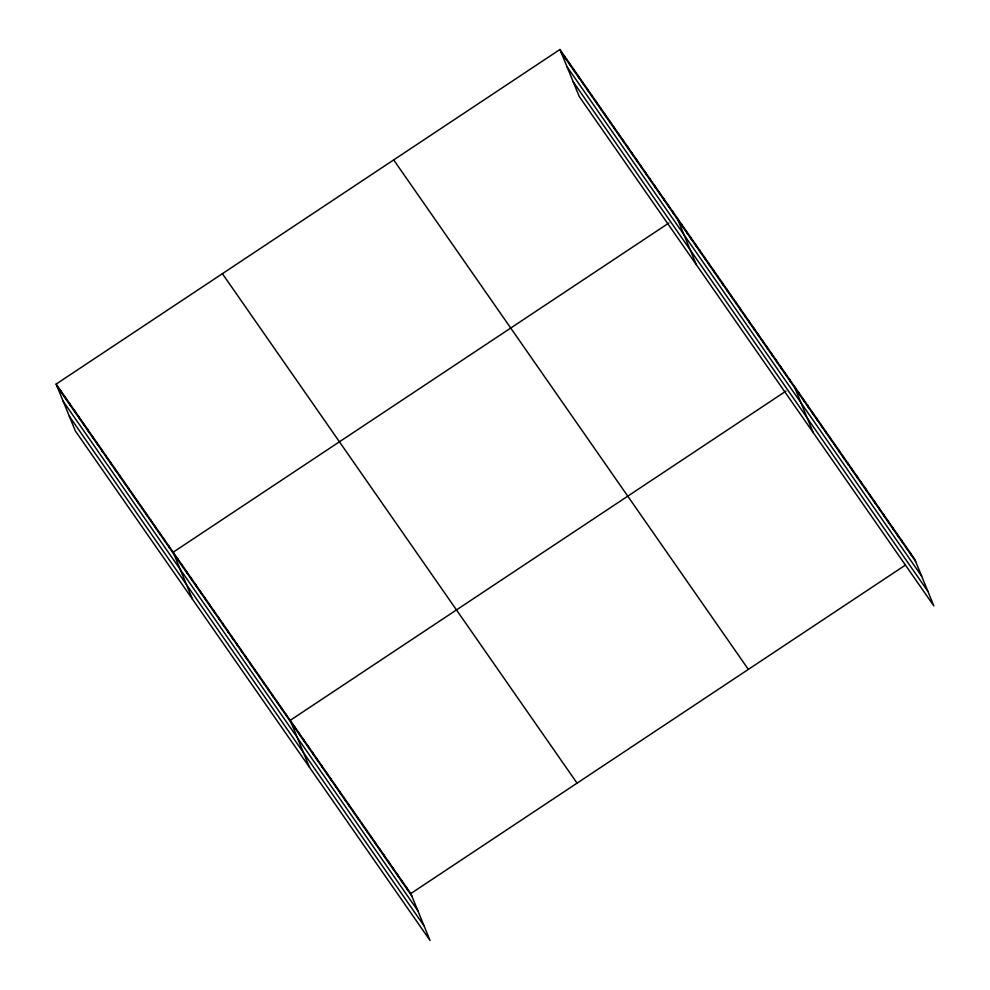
<?xml version="1.0" encoding="UTF-8"?>
<svg xmlns="http://www.w3.org/2000/svg" width="990" height="990" viewBox="0 0 990 990"><rect width="100%" height="100%" fill="white"/><g stroke="black" fill="none" stroke-linecap="round" stroke-linejoin="round"><path stroke-width="1.49" d="M56.145 384.083L410.8 893.562L430.056 940.5L75.389 431.021L56.145 384.083L559.944 49.5L914.612 558.979L933.855 605.917L579.2 96.438L559.944 49.5M668.906 222.998L173.176 552.21L192.431 599.148M785.936 391.124L290.219 720.336L309.474 767.275M410.8 893.562L905.367 565.117M560.971 52.025L915.639 561.503M566.985 66.677L921.653 576.155M573.185 81.786L927.84 591.265M393.686 159.91L748.353 669.389M222.391 273.673L577.059 783.152M57.173 386.595L411.84 896.074M63.187 401.259L417.854 910.738M69.387 416.357L424.042 925.836M910.144 552.568L911.171 555.081M905.677 546.146L906.704 548.67M901.209 539.736L902.237 542.248M896.742 533.313L897.782 535.837M892.275 526.903L893.314 529.427M887.807 520.493L888.847 523.005M883.34 514.07L884.379 516.594M878.873 507.66L879.912 510.172M874.418 501.237L875.445 503.762M869.95 494.827L870.977 497.339M865.483 488.404L866.51 490.929M861.015 481.994L862.043 484.518M856.548 475.571L857.575 478.096M852.081 469.161L853.12 471.686M847.613 462.751L848.653 465.263M843.146 456.328L844.185 458.853M838.679 449.918L839.718 452.43M834.211 443.495L835.251 446.02M829.756 437.085L830.783 439.597M825.289 430.662L826.316 433.187M820.821 424.252L821.849 426.777M816.354 417.842L817.381 420.354M811.887 411.419L812.914 413.944M807.419 405.009L808.459 407.521M802.952 398.586L803.991 401.111M798.485 392.176L799.524 394.688M794.017 385.754L813.273 432.704M789.525 379.294L790.552 381.806M785.021 372.822L786.048 375.346M780.516 366.362L781.555 368.874M776.012 359.89L777.051 362.414M771.519 353.43L772.547 355.942M767.015 346.958L768.042 349.482M762.51 340.498L763.55 343.01M758.006 334.026L759.045 336.55M753.514 327.554L754.541 330.078M749.009 321.094L750.036 323.606M744.505 314.622L745.544 317.147M740 308.162L741.04 310.674M735.496 301.69L736.535 304.215M731.004 295.23L732.031 297.743M726.499 288.758L727.526 291.283M721.995 282.298L723.034 284.811M717.49 275.826L718.53 278.351M712.998 269.367L714.025 271.879M708.494 262.894L709.521 265.419M703.989 256.422L705.029 258.947M699.485 249.963L700.524 252.475M694.992 243.49L696.02 246.015M690.488 237.031L691.515 239.543M685.983 230.559L687.023 233.083M681.479 224.099L682.518 226.611M676.987 217.627L696.23 264.565M672.482 211.167L673.509 213.679M667.978 204.695L669.017 207.219M663.473 198.235L664.513 200.747M658.981 191.763L660.008 194.287M654.477 185.291L655.504 187.815M649.972 178.831L651.012 181.343M645.468 172.359L646.507 174.883M640.976 165.899L642.003 168.411M636.471 159.427L637.498 161.952M631.966 152.967L633.006 155.48M627.462 146.495L628.501 149.02M622.97 140.036L623.997 142.548M618.465 133.563L619.493 136.088M613.961 127.104L615 129.616M609.456 120.632L610.496 123.156M604.964 114.159L605.991 116.684M600.46 107.7L601.487 110.224M595.955 101.228L596.995 103.752M591.451 94.768L592.49 97.28M586.959 88.296L587.986 90.82M582.454 81.836L583.481 84.348M577.95 75.364L578.989 77.888M573.445 68.904L574.485 71.416M568.953 62.432L569.98 64.956M564.449 55.972L565.476 58.484M406.333 887.139L407.373 889.663M401.878 880.729L402.905 883.253M397.411 874.306L398.438 876.831M392.943 867.896L393.971 870.42M388.476 861.486L389.503 863.998M384.009 855.063L385.036 857.587M379.541 848.653L380.581 851.165M375.074 842.23L376.113 844.755M370.607 835.82L371.646 838.332M366.139 829.397L367.179 831.922M361.672 822.987L362.711 825.512M357.217 816.577L358.244 819.089M352.749 810.154L353.776 812.679M348.282 803.744L349.309 806.256M343.815 797.321L344.842 799.846M339.347 790.911L340.374 793.423M334.88 784.488L335.919 787.013M330.413 778.078L331.452 780.59M325.945 771.655L326.985 774.18M321.478 765.245L322.517 767.77M317.01 758.835L318.05 761.347M312.555 752.412L313.583 754.937M308.088 746.002L309.115 748.514M303.621 739.58L304.648 742.104M299.153 733.169L300.18 735.681M294.686 726.747L295.713 729.271M285.714 713.864L286.754 716.389M281.222 707.404L282.249 709.917M276.717 700.932L277.745 703.457M272.213 694.473L273.252 696.985M267.708 688.001L268.748 690.525M263.216 681.541L264.243 684.053M258.712 675.069L259.739 677.593M254.207 668.609L255.234 671.121M249.703 662.137L250.742 664.661M245.198 655.665L246.238 658.189M240.706 649.205L241.733 651.729M236.202 642.733L237.229 645.257M231.697 636.273L232.737 638.785M227.193 629.801L228.232 632.325M222.701 623.341L223.728 625.853M218.196 616.869L219.223 619.394M213.692 610.409L214.731 612.921M209.187 603.937L210.227 606.462M204.695 597.477L205.722 599.99M200.19 591.005L201.218 593.53M195.686 584.533L196.725 587.058M191.181 578.073L192.221 580.598M186.689 571.601L187.716 574.126M182.185 565.142L183.212 567.654M177.68 558.669L178.72 561.194M168.684 545.738L169.711 548.262M164.179 539.278L165.206 541.79M159.675 532.806L160.714 535.33M155.17 526.346L156.21 528.858M150.678 519.874L151.705 522.398M146.174 513.414L147.201 515.926M141.669 506.942L142.708 509.466M137.165 500.47L138.204 502.994M132.672 494.01L133.7 496.522M128.168 487.538L129.195 490.062M123.663 481.078L124.703 483.59M119.159 474.606L120.198 477.131M114.667 468.146L115.694 470.658M110.162 461.674L111.189 464.199M105.658 455.214L106.697 457.726M101.153 448.742L102.193 451.267M96.661 442.282L97.688 444.795M92.157 435.81L93.184 438.335M87.652 429.338L88.679 431.863M83.148 422.879L84.187 425.391M78.643 416.406L79.683 418.931M74.151 409.947L75.178 412.459M69.647 403.475L70.674 405.999M65.142 397.015L66.181 399.527M60.638 390.543L61.677 393.067"/></g></svg>
